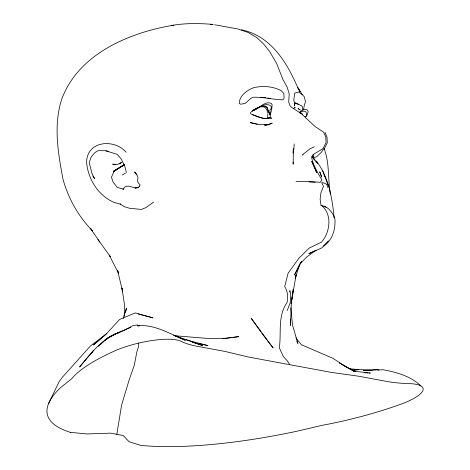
<?xml version="1.0" encoding="UTF-8"?>
<svg xmlns="http://www.w3.org/2000/svg" width="470" height="470" viewBox="0 0 470 470"><rect width="100%" height="100%" fill="white"/><g stroke="black" fill="none" stroke-linecap="round" stroke-linejoin="round"><path stroke-width="0.7" d="M267.812 113.64L267.677 117.917M290.519 319.065L290.466 325.463L291.371 302.568L293.298 289.185L291.142 303.72L296.124 274.762M327.543 187.536L327.296 185.638L326.168 183.987L324.235 183.059L321.727 182.589L323.472 186.42L320.963 192.671L320.123 199.209L321.028 205.49L322.05 205.825C332.443 215.189 330.016 232.374 321.468 242.191L309.084 248.16L298.732 258.435L288.069 273.311L284.714 286.63C287.928 291.424 288.004 297.099 287.064 302.598C277.506 315.74 281.483 332.766 279.339 347.841L283.293 356.483L287.528 361.101L289.749 364.691M333.959 218.004L333.988 216.265C332.079 197.106 328.354 176.679 316.375 161.081L317.755 163.613M302.574 110.033L302.222 106.22L296.858 103.512M250.586 112.312L250.539 113.617L252.408 114.809M124.156 316.38L124.738 306.522L122 288.016L122.664 291.858L117.565 270.156L118.746 273.734L109.263 255.128L110.291 256.561M293.832 149.742L294.185 143.938M302.727 154.595L302.692 155.176L303.432 154.007L310.065 148.779L314.395 146.822M293.022 153.073L293.333 148.726L293.174 164.183L293.063 162.138M295.595 278.234L296.071 275.038M303.591 109.627L304.213 105.644L305.459 101.696L304.325 96.802L302.41 94.77L297.592 87.279C286.676 61.887 270.579 35.749 241.368 29.792M116.83 434.321L121.577 405.193L129.056 380.189L134.32 365.172L136.776 352.253L138.791 345.673L138.268 342.977M289.696 292.005L289.961 290.613L290.766 294.995L290.431 302.316L287.176 310.576M125.654 312.286L126.477 308.12L123.246 318.443M294.772 103.841L294.338 105.85L295.142 102.901L294.144 101.931L293.832 100.11L294.684 93.172L298.609 91.967L302.41 94.77M295.847 276.472L299.884 263.981L306.981 256.773L316.151 250.158L308.855 253.665L321.703 247.954L328.647 240.975L323.777 246.033C332.742 239.806 335.821 228.731 334.846 218.303C332.772 213.239 329.37 207.987 323.947 206.177M267.254 112.688L267.383 112.348C267.424 109.287 264.733 105.744 261.402 106.878M48.551 403.583L59.079 381.775L62.516 377.093L90.352 346.038L106.772 333.635L93.53 344.945L107.072 333.136L119.544 319.5L135.26 312.914L153.032 317.89L138.262 314.025M299.884 263.981L294.455 275.032L301.452 261.526L300.277 263.37M323.977 149.319L327.29 142.945L327.02 137.269L324.993 132.393M313.807 154.883L312.474 157.262L312.979 156.304L313.096 157.855M323.372 149.431L321.263 152.368L316.563 156.833L313.226 157.591M122.911 189.563L124.92 187.013L126.612 186.138L129.338 186.255L135.483 188.029L138.321 187.565L135.031 187.924L138.11 187.63L139.596 186.202L139.32 186.531L140.125 184.904L137.839 182.248L137.593 180.603L138.004 177.66L137.281 175.569L134.59 171.979L136.858 174.399M298.791 104.458L294.919 103.171L295.142 102.901M93.706 350.215L79.6 367.005C91.368 352.905 103.382 336.59 121.942 331.45M113.346 171.926L114.286 170.839M251.515 111.954C254.029 109.216 257.578 107.683 260.991 106.343M90.663 353.804L92.713 351.83M98.348 346.39L108.27 337.513L110.973 336.45M305.958 116.09L306.669 115.456L306.822 114.586L305.805 111.813L304.73 111.243L303.197 111.196L299.86 112.336M119.827 164.007L121.377 162.626M153.555 202.135L145.917 207.611L141.294 209.444L129.379 208.222L124.291 206.665L120.15 204.045L120.719 204.215L114.204 202.453C98.447 195.855 88.049 179.264 86.621 162.52C86.58 140.718 114.275 138.415 126.095 152.227L126.177 152.257M251.908 111.137L256.832 108.212M299.848 111.825C301.699 110.491 303.867 109.105 306.217 109.41L307.292 109.986L308.214 111.795L306.54 116.125L305.036 116.989M293.944 108.27L295.201 107.43L294.526 107.871M124.609 164.547L114.034 171.427L111.449 177.272L113.1 181.984L117.177 187.319L123.681 189.222M116.078 169.699L117.271 168.936M119.063 167.796L123.839 164.758M123.963 164.917L113.47 171.297L123.974 164.988M122.335 175.016L125.467 173.125M122.582 331.221L132.863 325.628L137.064 324.929L139.502 325.91M121.9 162.162L117.441 164.529L112.935 164.177M268.699 117.729L270.838 116.619M118.951 332.737L116.865 333.312L108.928 337.401L104.587 340.427L112.083 335.416L108.928 337.401L120.89 331.415L130.889 327.39M253.089 110.38C259.317 108.658 264.88 100.539 271.343 103.394L272.165 104.792L271.736 108.958L271.284 109.24L271.537 109.792L270.203 115.315L267.965 110.802L267.283 107.871C263.153 103.535 256.984 108.652 253.001 110.55C258.659 108.899 265.327 101.361 271.049 106.202L271.431 107.865L269.909 110.25L270.203 115.315L267.583 108.817M116.865 333.312L114.386 334.387L119.85 332.278M264.863 124.991L268.217 124.762L272.189 123.158L268.787 124.391L264.716 125.014M173.871 25.169C129.879 32.33 79.13 53.51 62.058 98.3C53.133 124.468 58.022 152.738 62.992 179.205C68.367 198.534 78.449 216.594 92.567 230.905L90.416 228.273L99.857 242.126M222.851 338.629L238.643 336.643L223.526 338.617M222.809 338.623L224.966 338.277L207.687 338.435L174.07 335.686M171.397 25.533C184.986 23.077 198.869 23.265 212.593 24.358M352.177 370.331L358.669 369.614L372.216 370.007L376.417 369.308L379.02 370.184M352.359 370.207L358.669 369.614L348.576 368.639M264.927 124.985L268.217 124.762M296.059 181.491L309.066 181.637M294.919 103.171L296.212 103.194M371.241 370.572L363.245 370.372L383.197 369.772C396.668 372.222 410.71 376.164 420.856 385.894M260.644 97.384L253.512 97.19L250.81 98.418L245.17 103.429L240.575 104.228L239.224 103.359C239.418 95.598 247.155 90.087 253.853 87.649C263.024 85.563 272.782 86.28 281.189 90.669L283.827 93.512L284.091 98.3L283.011 99.869L276.524 99.446L260.644 97.384L262.09 97.454M299.948 112.882L302.046 113.487L302.656 114.333M364.744 372.81L367.552 372.939M368.956 373.01L370.366 373.074L354.186 371.224L341.731 364.279M263.535 97.531L265.703 97.637M266.743 124.867L259.046 124.468L250.24 122.588L257.131 124.28M315.241 182.137L309.107 181.802L319.218 182.125M210.413 24.499L213.245 24.681M214.661 24.769L237.579 28.899L248.189 32.477L256.914 37.653L263.811 44.25L269.786 51.735L276.654 63.532L282.981 79.63L287.076 86.962L289.203 93.812L288.721 102.137L289.972 105.574L290.971 106.866L301.499 113.828L315 126.483L323.524 132.117L325.81 136.952L326.027 142.71L322.978 148.614L312.95 154.718L311.516 157.086C313.108 165.275 317.808 172.837 321.95 179.987L319.8 182.713M70.306 432.341L86.944 433.951L110.503 433.146L123.163 435.496L129.138 441.771L140.747 445.407A218.526 56.559 -13.3 0 0 296.717 431.284L322.22 425.297A135.231 34.997 -13.3 0 0 404.318 402.907A43.681 11.303 -13.3 0 0 408.559 383.614A156.504 40.508 -13.3 0 1 388.614 381.769L358.792 376.241L330.933 372.322L248.565 357.053L224.96 351.425L195.144 345.897A156.504 40.508 -13.3 0 1 181.502 341.514A43.681 11.303 -13.3 0 0 117.459 349.715A135.231 34.997 -13.3 0 0 71.646 378.838L60.712 387.521A218.526 56.559 -13.3 0 0 70.324 432.335M138.815 325.98L137.516 325.798C154.577 324 170.134 334.047 185.333 340.28L174.399 335.498M106.008 150.905L108.135 151.211M112.671 164.112L115.602 164.782M199.368 343.64L207.928 345.62L186.191 339.875M267.765 97.995L270.45 98.63M321.028 205.49L325.093 206.483L326.057 207.446M192.242 342.219L202.547 345.526L173.753 335.216M264.916 106.026L265.955 106.385M352.994 370.818L355.003 371.629M355.067 371.482L348.576 368.269L339.411 362.858L340.574 363.569M354.186 371.224L345.785 366.77L332.872 358.287L301.247 344.692L295.877 337.801M266.402 106.796L267.295 107.618M312.638 156.375L316.833 162.761L313.032 158.296M300.442 110.133L298.062 108.294L299.02 109.404M266.478 339.375L261.678 332.989M267.365 340.521L273.129 347.976L251.121 318.166L260.832 331.802M97.983 239.53L110.127 256.332M92.849 176.033L94.729 178.817L92.126 173.988L89.177 162.456L91.28 156.945L94.811 152.644L98.118 150.688L105.503 150.7L117.124 154.33L121.201 158.948L124.685 165.804L126.365 172.484M324.03 174.934L324.735 176.179M297.945 87.931L300.048 91.691L297.592 87.279M315.564 170.281L316.645 172.378L311.698 161.31L316.862 172.79M296.735 341.014L297.909 343.464L292.51 325.07L290.783 307.715M328.695 186.402L327.355 182.959L327.566 184.369M322.532 170.287L327.602 183.805M324.006 148.297C329.746 162.837 327.696 178.964 330.428 194.145M270.103 117.559C264.287 119.627 258.036 117.218 252.696 114.698L263.235 118.399L271.848 118.499L271.172 117.729L270.103 117.559M320.235 173.048L319.712 171.856L321.721 177.096L320.235 173.048"/></g></svg>
